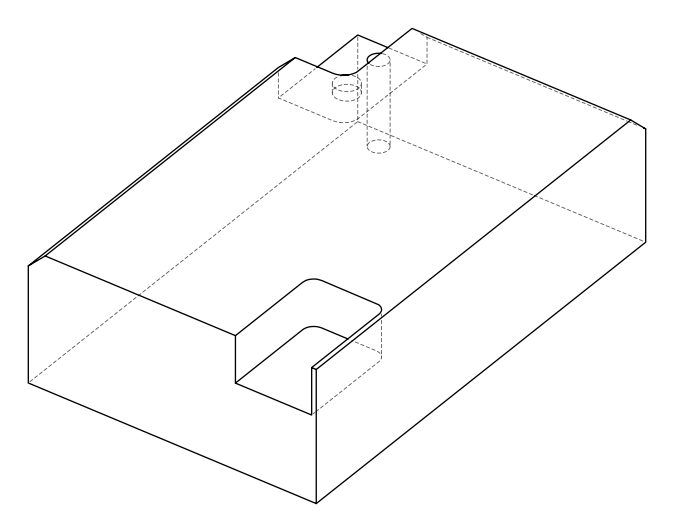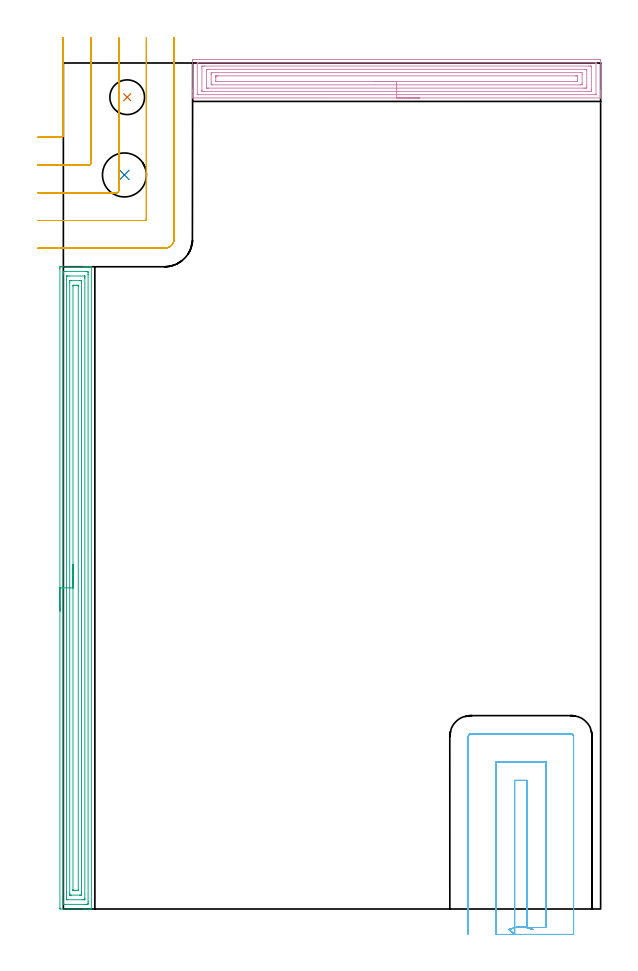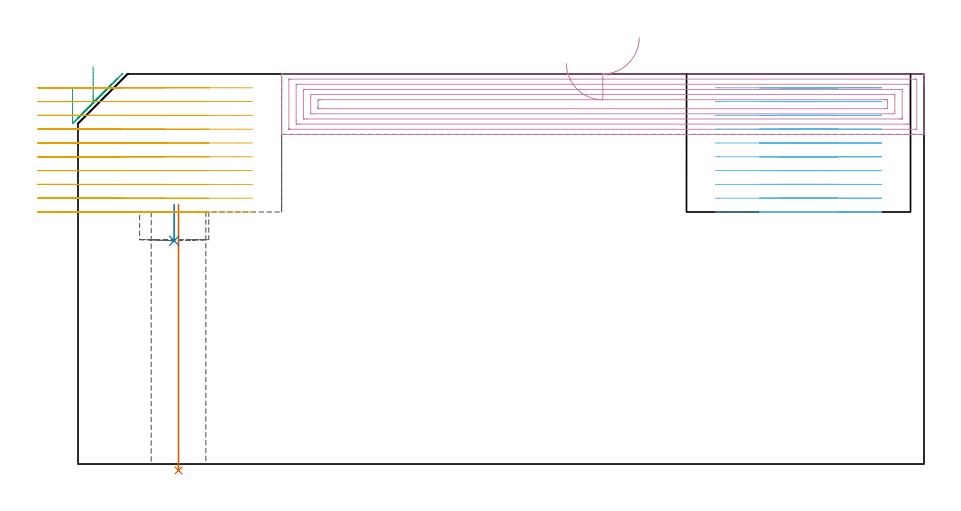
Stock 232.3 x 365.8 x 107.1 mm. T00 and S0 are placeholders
(PLAN: 6 operations, 3 tool changes, 44.7 min)
(1 INDEXABLE_INSERT_DRILL_THROUGH_HOLE_FROM_SOLID | STEP1HOLE | NXT0302_001 | 0.3 min | 18891 mm3)
(2 INDEXABLE_INSERT_DRILL_BLIND_HOLE_FROM_SOLID | STEP1POCKET | NXT0302_009 | 0.05 min | 12907 mm3)
(3 AREA_MILL | FG_CHAMFER_SURFACE | UGT0205_001 | 11.39 min | 26323 mm3)
(4 AREA_MILL_1 | FG_CHAMFER_SURFACE_1 | UGT0205_001 | 8.8 min | 25330 mm3)
(5 MILL_CORNER_NOTCH_RECTANGULAR | CORNER_NOTCH_RECTANGULAR | NXT0201_012 | Follow Part, ap 4, ae 75% | 11.43 min | 166357 mm3)
(6 MILL_SLOT | SLOT_PARTIAL_RECTANGULAR | NXT0201_012 | Follow Part, ap 4, ae 75% | 12.76 min | 193592 mm3)
(TOOL NXT0302_001 | Index. Insert Drill 15mm [880-D1500L20-05] | D15 PA176 FL75 Z2)
(TOOL NXT0302_009 | Index. Insert Drill 19mm [880-D1900L25-05] | D19 PA176 FL95 Z2)
(TOOL UGT0205_001 | Chamfer Mill 20 x 3 x 45 deg. | D20 FL50 Z2)
(TOOL NXT0201_012 | ENDMILL 16mm [2P460-1600-NA 1630] | D16 FL38 Z6)
(OP 1 INDEXABLE_INSERT_DRILL_THROUGH_HOLE_FROM_SOLID)
G17 G21 G94 G90
T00 M6
G54
G17 G0 G90 X27.6 Y351. S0 M3
G43 Z117.1 H1
G94 G81 G98 Z-1.762 F250. R71.2
G80
M5
M2
(OP 2 INDEXABLE_INSERT_DRILL_BLIND_HOLE_FROM_SOLID)
G17 G21 G94 G90
T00 M6
G54
G17 G0 G90 X26.4 Y317.4 S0 M3
G43 Z117.1 H1
G94 G81 G98 Z61.3 F250. R71.2
G80
M5
M2
(OP 3 AREA_MILL)
G17 G21 G94 G90
T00 M6
G54
G17 G0 G90 X-1.5 Y128.85 S1061 M3
G43 Z117.1 H0
Z103.5
G94 G1 Y128.888 Z102.628 F250.
Y129.002 Z101.763
Y129.191 Z100.912
Y129.453 Z100.08
Y129.787 Z99.274
Y130.19 Z98.5
Y130.658 Z97.764
Y131.19 Z97.072
Y131.779 Z96.429
Y132.422 Z95.84
Y133.114 Z95.308
Y133.85 Z94.84
Y134.624 Z94.437
Y135.43 Z94.103
Y136.262 Z93.841
Y137.114 Z93.652
Y137.978 Z93.538
Y138.85 Z93.5
Y276.781
X-1.499 Y277.102 Z93.501
X-1.494 Y277.667 Z93.504
X-1.492 Y277.693 Z93.506
X-0.93 Y277.697 Z94.067
X-0.333 Y277.7 Z94.664
X8.86 Z103.854
X9.446 Z104.443
X9.75 Z104.746
X10.336 Z105.332
X10.64 Z105.635
X11.248 Z106.247
X11.711 Z106.71
X12.059 Y277.693 Z107.051
X12.097 Y277.69 Z107.088
X12.1 Y277.548 Z107.1
Y0.152
X12.097 Y0.01 Z107.088
X12.059 Y0.007 Z107.051
X11.71 Y0. Z106.709
X11.248 Z106.247
X10.64 Z105.635
X9.446 Z104.443
X8.86 Z103.854
X-1.223 Y0.001 Z93.774
X-1.492 Y0.01 Z93.506
X-1.499 Y0.277 Z93.499
Y0.305
X-1.5 Y138.85 Z93.5
X-0.086 Z94.914
Y274.472
X-0.082 Y275.318 Z94.918
X-0.08 Y275.358 Z94.92
X-0.04 Y275.69 Z94.96
X0.471 Y275.698 Z95.471
X0.85 Y275.699 Z95.85
X1.359 Y275.7 Z96.359
X9.75 Y275.699 Z104.75
X10.261 Y275.697 Z105.261
X10.64 Y275.69 Z105.64
X10.68 Y275.318 Z105.68
X10.682 Y275.275 Z105.682
X10.686 Y274.426 Z105.686
Y274.38
Y3.228
X10.682 Y2.382 Z105.682
X10.68 Y2.342 Z105.68
X10.64 Y2.01 Z105.64
X10.129 Y2.002 Z105.129
X9.75 Y2.001 Z104.75
X9.241 Y2. Z104.241
X0.85 Y2.001 Z95.85
X0.339 Y2.003 Z95.339
X-0.04 Y2.01 Z94.96
X-0.08 Y2.382 Z94.92
X-0.083 Y2.425 Z94.917
X-0.086 Y3.274 Z94.914
Y3.32
Y138.85
X1.328 Z96.328
X1.329 Y273.054 Z96.329
X1.33 Y273.534 Z96.33
X1.333 Y273.636 Z96.333
X1.335 Y273.679 Z96.335
X1.409 Y273.69 Z96.409
X1.576 Y273.698 Z96.576
X1.74 Y273.699 Z96.74
X2.464 Y273.7 Z97.464
X9.025 Y273.699 Z104.025
X9.136 Y273.697 Z104.136
X9.224 Y273.691 Z104.224
X9.265 Y273.686 Z104.265
X9.267 Y273.67 Z104.267
X9.269 Y273.534 Z104.269
X9.271 Y273.121 Z104.271
X9.272 Y272.642 Z104.272
X9.271 Y4.646 Z104.271
X9.269 Y4.166 Z104.269
X9.267 Y4.064 Z104.267
X9.265 Y4.021 Z104.265
X9.191 Y4.01 Z104.191
X9.024 Y4.002 Z104.024
X8.86 Y4.001 Z103.86
X8.136 Y4. Z103.136
X1.574 Y4.001 Z96.574
X1.464 Y4.003 Z96.464
X1.376 Y4.009 Z96.376
X1.335 Y4.014 Z96.335
X1.333 Y4.03 Z96.333
X1.331 Y4.166 Z96.331
X1.329 Y4.579 Z96.329
X1.328 Y5.058 Z96.328
Y138.85
X2.743 Z97.743
Y270.858
X2.748 Y271.632 Z97.748
X2.749 Y271.681 Z97.749
X2.786 Y271.69 Z97.786
X2.89 Y271.694 Z97.89
X3.1 Y271.698 Z98.1
X3.52 Y271.7 Z98.52
X7.13 Z102.13
X7.521 Y271.698 Z102.521
X7.717 Y271.695 Z102.717
X7.814 Y271.69 Z102.814
X7.851 Y271.685 Z102.851
X7.857 Y270.858 Z102.857
Y6.842
X7.852 Y6.068 Z102.852
X7.851 Y6.019 Z102.851
X7.814 Y6.01 Z102.814
X7.71 Y6.006 Z102.71
X7.5 Y6.002 Z102.5
X7.08 Y6. Z102.08
X3.47 Z98.47
X3.079 Y6.002 Z98.079
X2.883 Y6.005 Z97.883
X2.786 Y6.01 Z97.786
X2.749 Y6.015 Z97.749
X2.743 Y6.842 Z97.743
Y138.85
X4.157 Z99.157
Y269.328
X4.159 Y269.582 Z99.159
X4.161 Y269.654 Z99.161
X4.164 Y269.69 Z99.164
X4.177 Y269.692 Z99.177
X4.254 Y269.697 Z99.254
X4.41 Y269.699 Z99.41
X4.676 Y269.7 Z99.676
X5.566 Z100.566
X6.19 Y269.697 Z101.19
X6.398 Y269.693 Z101.398
X6.428 Y269.691 Z101.428
X6.436 Y269.631 Z101.436
X6.44 Y269.497 Z101.44
X6.442 Y269.328 Z101.442
X6.443 Y8.372 Z101.443
X6.441 Y8.118 Z101.441
X6.439 Y8.046 Z101.439
X6.436 Y8.01 Z101.436
X6.423 Y8.008 Z101.423
X6.346 Y8.003 Z101.346
X6.19 Y8.001 Z101.19
X5.924 Y8. Z100.924
X5.034 Z100.034
X4.41 Y8.003 Z99.41
X4.202 Y8.007 Z99.202
X4.172 Y8.009 Z99.172
X4.164 Y8.069 Z99.164
X4.16 Y8.203 Z99.16
X4.158 Y8.372 Z99.158
X4.157 Y138.85 Z99.157
Y139.722 Z99.195
Y140.586 Z99.309
Y141.438 Z99.498
Y142.27 Z99.76
Y143.076 Z100.094
Y143.85 Z100.497
Y144.586 Z100.965
Y145.278 Z101.496
Y145.921 Z102.086
Y146.51 Z102.729
Y147.042 Z103.421
Y147.51 Z104.157
Y147.913 Z104.931
Y148.247 Z105.737
Y148.509 Z106.569
Y148.698 Z107.42
Y148.812 Z108.285
Y148.85 Z109.157
G0 Z117.1
M5
M2
(OP 4 AREA_MILL_1)
G17 G21 G94 G90
T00 M6
G54
G17 G0 G90 X154.1 Y350.7 S1061 M3
G43 Z117.1 H0
G94 G1 X154.062 Z116.228 F250.
X153.948 Z115.363
X153.759 Z114.512
X153.497 Z113.68
X153.163 Z112.874
X152.76 Z112.1
X152.292 Z111.364
X151.76 Z110.672
X151.171 Z110.029
X150.528 Z109.439
X149.836 Z108.908
X149.1 Z108.44
X148.326 Z108.037
X147.52 Z107.703
X146.688 Z107.441
X145.836 Z107.252
X144.972 Z107.138
X144.1 Z107.1
X56.075
X55.91 Y350.702 Z107.088
X55.902 Y350.855 Z106.937
X55.9 Y351.014 Z106.785
Y351.289 Z106.511
Y351.978 Z105.817
Y353.2 Z104.597
Y353.733 Z104.061
Y354.345 Z103.451
Y366.633 Z91.164
X55.903 Y366.9 Z90.897
X55.91 Y367.292 Z90.505
X56.119 Y367.297 Z90.502
X56.522 Y367.3 Z90.5
X231.678 Y367.299 Z90.501
X232.081 Y367.297 Z90.502
X232.29 Y367.292 Z90.505
X232.295 Y366.9 Z90.898
X232.3 Y366.289 Z91.509
Y353.733 Z104.061
Y353.2 Z104.597
Y352.856 Z104.94
Y352.322 Z105.474
Y351.978 Z105.817
Y351.289 Z106.511
Y351.014 Z106.786
X232.298 Y350.855 Z106.937
X232.29 Y350.702 Z107.088
X232.124 Y350.7 Z107.1
X144.1
Y352.114 Z105.686
X58.31 Y352.115 Z105.685
X58.169 Y352.116 Z105.684
X57.951 Y352.121 Z105.679
X57.909 Y352.125 Z105.675
X57.905 Y352.156 Z105.645
X57.902 Y352.188 Z105.612
X57.9 Y352.38 Z105.42
X57.901 Y365.681 Z92.119
X57.904 Y365.788 Z92.012
X57.91 Y365.858 Z91.942
X57.917 Y365.879 Z91.921
X57.933 Y365.881 Z91.919
X58.31 Y365.885 Z91.915
X58.449 Y365.886 Z91.914
X229.89 Y365.885 Z91.915
X230.031 Y365.884 Z91.916
X230.249 Y365.879 Z91.921
X230.291 Y365.875 Z91.925
X230.295 Y365.844 Z91.956
X230.298 Y365.812 Z91.988
X230.3 Y365.62 Z92.18
X230.299 Y352.319 Z105.481
X230.296 Y352.212 Z105.588
X230.29 Y352.142 Z105.658
X230.283 Y352.121 Z105.679
X230.267 Y352.119 Z105.681
X229.89 Y352.115 Z105.685
X229.751 Y352.114 Z105.686
X144.1
Y353.528 Z104.272
X60.991 Y353.529 Z104.271
X60.302 Y353.532 Z104.268
X60.097 Y353.536 Z104.264
X59.91 Y353.547 Z104.253
X59.905 Y353.733 Z104.067
X59.901 Y353.925 Z103.875
X59.9 Y363.582 Z94.218
X59.905 Y364.267 Z93.533
X59.907 Y364.453 Z93.347
X60.097 Y364.464 Z93.336
X60.783 Y364.47 Z93.33
X60.991 Y364.471 Z93.329
X227.209
X227.898 Y364.468 Z93.332
X228.103 Y364.464 Z93.336
X228.29 Y364.453 Z93.347
X228.295 Y364.267 Z93.533
X228.299 Y364.075 Z93.725
X228.3 Y354.418 Z103.382
X228.295 Y353.733 Z104.067
X228.293 Y353.547 Z104.253
X228.103 Y353.536 Z104.264
X227.417 Y353.53 Z104.27
X227.209 Y353.529 Z104.271
X144.1 Y353.528 Z104.272
Y354.943 Z102.857
X62.778
X62.439 Y354.944 Z102.856
X62.043 Y354.948 Z102.852
X61.971 Y354.95 Z102.85
X61.91 Y354.961 Z102.839
X61.907 Y355.059 Z102.741
X61.9 Y355.473 Z102.327
Y362.495 Z95.305
X61.907 Y362.942 Z94.858
X61.91 Y363.043 Z94.757
X62.037 Y363.05 Z94.75
X62.225 Y363.054 Z94.746
X62.778 Y363.057 Z94.743
X63.115
X225.422
X225.761 Y363.056 Z94.744
X226.157 Y363.052 Z94.748
X226.229 Y363.05 Z94.75
X226.29 Y363.039 Z94.761
X226.293 Y362.941 Z94.859
X226.3 Y362.527 Z95.273
Y355.505 Z102.295
X226.293 Y355.058 Z102.742
X226.29 Y354.957 Z102.843
X226.163 Y354.95 Z102.85
X225.975 Y354.946 Z102.854
X225.422 Y354.943 Z102.857
X225.085
X144.1
Y356.357 Z101.443
X64.575
X63.91 Y356.367 Z101.433
X63.901 Y357.019 Z100.781
X63.9 Y360.756 Z97.044
X63.903 Y361.406 Z96.394
X63.91 Y361.633 Z96.167
X64.555 Y361.643 Z96.157
X223.625
X224.29 Y361.633 Z96.167
X224.299 Y360.981 Z96.819
X224.3 Y357.244 Z100.556
X224.297 Y356.595 Z101.206
X224.29 Y356.367 Z101.433
X223.645 Y356.357 Z101.443
X144.1
Y357.771 Z100.029
X66.709 Y357.772 Z100.028
X66.352 Y357.774 Z100.026
X65.996 Y357.778 Z100.022
X65.91 Y357.783 Z100.017
X65.906 Y357.856 Z99.944
X65.902 Y357.974 Z99.826
X65.9 Y359.444 Z98.356
X65.902 Y359.878 Z97.922
X65.905 Y360.1 Z97.7
X65.91 Y360.209 Z97.591
X65.919 Y360.222 Z97.578
X65.945 Y360.225 Z97.575
X65.996 Y360.228 Z97.572
X66.352 Y360.229 Z97.571
X66.889
X221.491 Y360.228 Z97.572
X221.848 Y360.226 Z97.574
X222.204 Y360.222 Z97.578
X222.29 Y360.217 Z97.583
X222.294 Y360.144 Z97.656
X222.298 Y360.026 Z97.774
X222.3 Y358.556 Z99.244
X222.298 Y358.122 Z99.678
X222.295 Y357.9 Z99.9
X222.29 Y357.791 Z100.009
X222.281 Y357.778 Z100.022
X222.255 Y357.775 Z100.025
X222.204 Y357.772 Z100.028
X221.848 Y357.771 Z100.029
X221.311
X144.1
X143.228 Z100.067
X142.364 Z100.181
X141.512 Z100.37
X140.68 Z100.632
X139.874 Z100.966
X139.1 Z101.369
X138.364 Z101.837
X137.672 Z102.368
X137.029 Z102.958
X136.44 Z103.601
X135.908 Z104.293
X135.44 Z105.029
X135.037 Z105.803
X134.703 Z106.609
X134.441 Z107.441
X134.252 Z108.292
X134.138 Z109.157
X134.1 Z110.029
G0 Z117.1
M5
M2
(OP 5 MILL_CORNER_NOTCH_RECTANGULAR)
G17 G21 G94 G90
T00 M6
G54
G17 G0 G90 X-11. Y333.683 S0 M3
G43 Z117.1 H1
Z103.31
G94 G1 X-8. Y333.699 F250.
X-7.746 Y333.7 F500.
X-0.895
G3 X-0.1 Y334.495 R0.8
G1 Y373.546
X-0.099 Y373.799
X-0.083 Y376.799 F250.
G0 Z117.1
X-11. Y321.678
Z103.31
G1 X-8. Y321.699
X-7.746 Y321.7 F500.
X11.105
G3 X11.9 Y322.495 R0.8
G1 Y373.546
X11.901 Y373.8
X11.922 Y376.8 F250.
G0 Z117.1
X-11. Y309.667
Z103.31
G1 X-8. Y309.699
G2 X-7.746 Y309.7 R24. F500.
G1 X23.104
G3 X23.9 Y310.496 R0.8
G1 Y373.546
G2 X23.901 Y373.8 R24.
G1 X23.933 Y376.8 F250.
G0 Z117.1
X-10.999 Y297.634
Z103.31
G1 X-8. Y297.697
G2 X-7.746 Y297.7 R12. F500.
G1 X35.104
G3 X35.9 Y298.496 R0.8
G1 Y373.546
G2 X35.903 Y373.8 R12.
G1 X35.966 Y376.799 F250.
G0 Z117.1
X-10.746 Y285.7
Z103.31
G1 X-7.746
X43.7 F500.
G3 X47.9 Y289.9 R4.2
G1 Y373.546
Y376.546 F250.
G0 Z117.1
X-11. Y333.7
Z99.52
G1 X-8.
X-0.895 F500.
G3 X-0.1 Y334.495 R0.8
G1 Y373.556
X-0.099 Y373.799
X-0.084 Y376.799 F250.
G0 Z117.1
X-11. Y321.7
Z99.52
G1 X-8.
X11.105 F500.
G3 X11.9 Y322.495 R0.8
G1 Y373.556
X11.901 Y373.8
X11.921 Y376.8 F250.
G0 Z117.1
X-11. Y309.7
Z99.52
G1 X-8.
X23.104 F500.
G3 X23.9 Y310.496 R0.8
G1 Y373.556
G2 X23.901 Y373.8 R24.
G1 X23.932 Y376.8 F250.
G0 Z117.1
X-11. Y297.7
Z99.52
G1 X-8.
X35.104 F500.
G3 X35.9 Y298.496 R0.8
G1 Y373.556
G2 X35.902 Y373.8 R12.
G1 X35.963 Y376.799 F250.
G0 Z117.1
X-11. Y285.7
Z99.52
G1 X-8.
X43.7 F500.
G3 X47.9 Y289.9 R4.2
G1 Y373.556
Y376.556 F250.
G0 Z117.1
X-11. Y333.7
Z95.73
G1 X-8.
X-0.895 F500.
G3 X-0.1 Y334.495 R0.8
G1 Y373.799
Y376.799 F250.
G0 Z117.1
X-11. Y321.7
Z95.73
G1 X-8.
X11.105 F500.
G3 X11.9 Y322.495 R0.8
G1 Y373.8
Y376.8 F250.
G0 Z117.1
X-11. Y309.7
Z95.73
G1 X-8.
X23.104 F500.
G3 X23.9 Y310.496 R0.8
G1 Y373.8
Y376.8 F250.
G0 Z117.1
X-11. Y297.7
Z95.73
G1 X-8.
X35.104 F500.
G3 X35.9 Y298.496 R0.8
G1 Y373.8
Y376.8 F250.
G0 Z117.1
X-11. Y285.7
Z95.73
G1 X-8.
X43.7 F500.
G3 X47.9 Y289.9 R4.2
G1 Y373.8
Y376.8 F250.
G0 Z117.1
X-11. Y333.7
Z91.94
G1 X-8.
X-0.895 F500.
G3 X-0.1 Y334.495 R0.8
G1 Y373.799
Y376.799 F250.
G0 Z117.1
X-11. Y321.7
Z91.94
G1 X-8.
X11.105 F500.
G3 X11.9 Y322.495 R0.8
G1 Y373.8
Y376.8 F250.
G0 Z117.1
X-11. Y309.7
Z91.94
G1 X-8.
X23.104 F500.
G3 X23.9 Y310.496 R0.8
G1 Y373.8
Y376.8 F250.
G0 Z117.1
X-11. Y297.7
Z91.94
G1 X-8.
X35.104 F500.
G3 X35.9 Y298.496 R0.8
G1 Y373.8
Y376.8 F250.
G0 Z117.1
X-11. Y285.7
Z91.94
G1 X-8.
X43.7 F500.
G3 X47.9 Y289.9 R4.2
G1 Y373.8
Y376.8 F250.
G0 Z117.1
X-11. Y333.7
Z88.15
G1 X-8.
X-0.895 F500.
G3 X-0.1 Y334.495 R0.8
G1 Y373.799
Y376.799 F250.
G0 Z117.1
X-11. Y321.7
Z88.15
G1 X-8.
X11.105 F500.
G3 X11.9 Y322.495 R0.8
G1 Y373.8
Y376.8 F250.
G0 Z117.1
X-11. Y309.7
Z88.15
G1 X-8.
X23.104 F500.
G3 X23.9 Y310.496 R0.8
G1 Y373.8
Y376.8 F250.
G0 Z117.1
X-11. Y297.7
Z88.15
G1 X-8.
X35.104 F500.
G3 X35.9 Y298.496 R0.8
G1 Y373.8
Y376.8 F250.
G0 Z117.1
X-11. Y285.7
Z88.15
G1 X-8.
X43.7 F500.
G3 X47.9 Y289.9 R4.2
G1 Y373.8
Y376.8 F250.
G0 Z117.1
X-11. Y333.7
Z84.36
G1 X-8.
X-0.895 F500.
G3 X-0.1 Y334.495 R0.8
G1 Y373.799
Y376.799 F250.
G0 Z117.1
X-11. Y321.7
Z84.36
G1 X-8.
X11.105 F500.
G3 X11.9 Y322.495 R0.8
G1 Y373.8
Y376.8 F250.
G0 Z117.1
X-11. Y309.7
Z84.36
G1 X-8.
X23.104 F500.
G3 X23.9 Y310.496 R0.8
G1 Y373.8
Y376.8 F250.
G0 Z117.1
X-11. Y297.7
Z84.36
G1 X-8.
X35.104 F500.
G3 X35.9 Y298.496 R0.8
G1 Y373.8
Y376.8 F250.
G0 Z117.1
X-11. Y285.7
Z84.36
G1 X-8.
X43.7 F500.
G3 X47.9 Y289.9 R4.2
G1 Y373.8
Y376.8 F250.
G0 Z117.1
X-11. Y333.7
Z80.57
G1 X-8.
X-0.895 F500.
G3 X-0.1 Y334.495 R0.8
G1 Y373.799
Y376.799 F250.
G0 Z117.1
X-11. Y321.7
Z80.57
G1 X-8.
X11.105 F500.
G3 X11.9 Y322.495 R0.8
G1 Y373.8
Y376.8 F250.
G0 Z117.1
X-11. Y309.7
Z80.57
G1 X-8.
X23.104 F500.
G3 X23.9 Y310.496 R0.8
G1 Y373.8
Y376.8 F250.
G0 Z117.1
X-11. Y297.7
Z80.57
G1 X-8.
X35.104 F500.
G3 X35.9 Y298.496 R0.8
G1 Y373.8
Y376.8 F250.
G0 Z117.1
X-11. Y285.7
Z80.57
G1 X-8.
X43.7 F500.
G3 X47.9 Y289.9 R4.2
G1 Y373.8
Y376.8 F250.
G0 Z117.1
X-11. Y333.7
Z76.78
G1 X-8.
X-0.895 F500.
G3 X-0.1 Y334.495 R0.8
G1 Y373.799
Y376.799 F250.
G0 Z117.1
X-11. Y321.7
Z76.78
G1 X-8.
X11.105 F500.
G3 X11.9 Y322.495 R0.8
G1 Y373.8
Y376.8 F250.
G0 Z117.1
X-11. Y309.7
Z76.78
G1 X-8.
X23.104 F500.
G3 X23.9 Y310.496 R0.8
G1 Y373.8
Y376.8 F250.
G0 Z117.1
X-11. Y297.7
Z76.78
G1 X-8.
X35.104 F500.
G3 X35.9 Y298.496 R0.8
G1 Y373.8
Y376.8 F250.
G0 Z117.1
X-11. Y285.7
Z76.78
G1 X-8.
X43.7 F500.
G3 X47.9 Y289.9 R4.2
G1 Y373.8
Y376.8 F250.
G0 Z117.1
X-11. Y333.7
Z72.99
G1 X-8.
X-0.895 F500.
G3 X-0.1 Y334.495 R0.8
G1 Y373.799
Y376.799 F250.
G0 Z117.1
X-11. Y321.7
Z72.99
G1 X-8.
X11.105 F500.
G3 X11.9 Y322.495 R0.8
G1 Y373.8
Y376.8 F250.
G0 Z117.1
X-11. Y309.7
Z72.99
G1 X-8.
X23.104 F500.
G3 X23.9 Y310.496 R0.8
G1 Y373.8
Y376.8 F250.
G0 Z117.1
X-11. Y297.7
Z72.99
G1 X-8.
X35.104 F500.
G3 X35.9 Y298.496 R0.8
G1 Y373.8
Y376.8 F250.
G0 Z117.1
X-11. Y285.7
Z72.99
G1 X-8.
X43.7 F500.
G3 X47.9 Y289.9 R4.2
G1 Y373.8
Y376.8 F250.
G0 Z117.1
X-11. Y333.7
Z69.2
G1 X-8.
X-0.895 F500.
G3 X-0.1 Y334.495 R0.8
G1 Y373.799
Y376.799 F250.
G0 Z117.1
X-11. Y321.7
Z69.2
G1 X-8.
X11.105 F500.
G3 X11.9 Y322.495 R0.8
G1 Y373.8
Y376.8 F250.
G0 Z117.1
X-11. Y309.7
Z69.2
G1 X-8.
X23.104 F500.
G3 X23.9 Y310.496 R0.8
G1 Y373.8
Y376.8 F250.
G0 Z117.1
X-11. Y297.7
Z69.2
G1 X-8.
X35.104 F500.
G3 X35.9 Y298.496 R0.8
G1 Y373.8
Y376.8 F250.
G0 Z117.1
X-11. Y285.7
Z69.2
G1 X-8.
X43.7 F500.
G3 X47.9 Y289.9 R4.2
G1 Y373.8
Y376.8 F250.
G0 Z117.1
M5
M2
(OP 6 MILL_SLOT)
G17 G21 G94 G90
T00 M6
G54
G17 G0 G90 X203.075 Y-8.884 S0 M3
G43 Z117.1 H1
Z103.31
G94 G1 X200.209 Y-8. F250.
G3 X195.492 Y-8. R8.
G1 X192.625 Y-8.884
X195.1 Y-11.
Y-8.
Y55.6 F500.
X200.6
Y-8.
X208.6
Y63.6
X187.1
Y-8.
Y-11. F250.
X220.6
Y-8.
Y74.7 F500.
G3 X219.7 Y75.6 R0.9
G1 X176.
G3 X175.1 Y74.7 R0.9
G1 Y-8.
Y-11. F250.
G0 X203.075 Y-8.884 Z99.52
G1 X200.209 Y-8.
G3 X195.492 Y-8. R8.
G1 X192.625 Y-8.884
X195.1 Y-11.
Y-8.
Y55.6 F500.
X200.6
Y-8.
X208.6
Y63.6
X187.1
Y-8.
Y-11. F250.
X220.6
Y-8.
Y74.7 F500.
G3 X219.7 Y75.6 R0.9
G1 X176.
G3 X175.1 Y74.7 R0.9
G1 Y-8.
Y-11. F250.
G0 X203.075 Y-8.884 Z95.73
G1 X200.209 Y-8.
G3 X195.492 Y-8. R8.
G1 X192.625 Y-8.884
X195.1 Y-11.
Y-8.
Y55.6 F500.
X200.6
Y-8.
X208.6
Y63.6
X187.1
Y-8.
Y-11. F250.
X220.6
Y-8.
Y74.7 F500.
G3 X219.7 Y75.6 R0.9
G1 X176.
G3 X175.1 Y74.7 R0.9
G1 Y-8.
Y-11. F250.
G0 X203.075 Y-8.884 Z91.94
G1 X200.209 Y-8.
G3 X195.492 Y-8. R8.
G1 X192.625 Y-8.884
X195.1 Y-11.
Y-8.
Y55.6 F500.
X200.6
Y-8.
X208.6
Y63.6
X187.1
Y-8.
Y-11. F250.
X220.6
Y-8.
Y74.7 F500.
G3 X219.7 Y75.6 R0.9
G1 X176.
G3 X175.1 Y74.7 R0.9
G1 Y-8.
Y-11. F250.
G0 X203.075 Y-8.884 Z88.15
G1 X200.209 Y-8.
G3 X195.492 Y-8. R8.
G1 X192.625 Y-8.884
X195.1 Y-11.
Y-8.
Y55.6 F500.
X200.6
Y-8.
X208.6
Y63.6
X187.1
Y-8.
Y-11. F250.
X220.6
Y-8.
Y74.7 F500.
G3 X219.7 Y75.6 R0.9
G1 X176.
G3 X175.1 Y74.7 R0.9
G1 Y-8.
Y-11. F250.
G0 X203.075 Y-8.884 Z84.36
G1 X200.209 Y-8.
G3 X195.492 Y-8. R8.
G1 X192.625 Y-8.884
X195.1 Y-11.
Y-8.
Y55.6 F500.
X200.6
Y-8.
X208.6
Y63.6
X187.1
Y-8.
Y-11. F250.
X220.6
Y-8.
Y74.7 F500.
G3 X219.7 Y75.6 R0.9
G1 X176.
G3 X175.1 Y74.7 R0.9
G1 Y-8.
Y-11. F250.
G0 X203.075 Y-8.884 Z80.57
G1 X200.209 Y-8.
G3 X195.492 Y-8. R8.
G1 X192.625 Y-8.884
X195.1 Y-11.
Y-8.
Y55.6 F500.
X200.6
Y-8.
X208.6
Y63.6
X187.1
Y-8.
Y-11. F250.
X220.6
Y-8.
Y74.7 F500.
G3 X219.7 Y75.6 R0.9
G1 X176.
G3 X175.1 Y74.7 R0.9
G1 Y-8.
Y-11. F250.
G0 X203.075 Y-8.884 Z76.78
G1 X200.209 Y-8.
G3 X195.492 Y-8. R8.
G1 X192.625 Y-8.884
X195.1 Y-11.
Y-8.
Y55.6 F500.
X200.6
Y-8.
X208.6
Y63.6
X187.1
Y-8.
Y-11. F250.
X220.6
Y-8.
Y74.7 F500.
G3 X219.7 Y75.6 R0.9
G1 X176.
G3 X175.1 Y74.7 R0.9
G1 Y-8.
Y-11. F250.
G0 X203.075 Y-8.884 Z72.99
G1 X200.209 Y-8.
G3 X195.492 Y-8. R8.
G1 X192.625 Y-8.884
X195.1 Y-11.
Y-8.
Y55.6 F500.
X200.6
Y-8.
X208.6
Y63.6
X187.1
Y-8.
Y-11. F250.
X220.6
Y-8.
Y74.7 F500.
G3 X219.7 Y75.6 R0.9
G1 X176.
G3 X175.1 Y74.7 R0.9
G1 Y-8.
Y-11. F250.
G0 X203.075 Y-8.884 Z69.2
G1 X200.209 Y-8.
G3 X195.492 Y-8. R8.
G1 X192.625 Y-8.884
X195.1 Y-11.
Y-8.
Y55.6 F500.
X200.6
Y-8.
X208.6
Y63.6
X187.1
Y-8.
Y-11. F250.
X220.6
Y-8.
Y74.7 F500.
G3 X219.7 Y75.6 R0.9
G1 X176.
G3 X175.1 Y74.7 R0.9
G1 Y-8.
Y-11. F250.
G0 Z117.1
M5
M2
